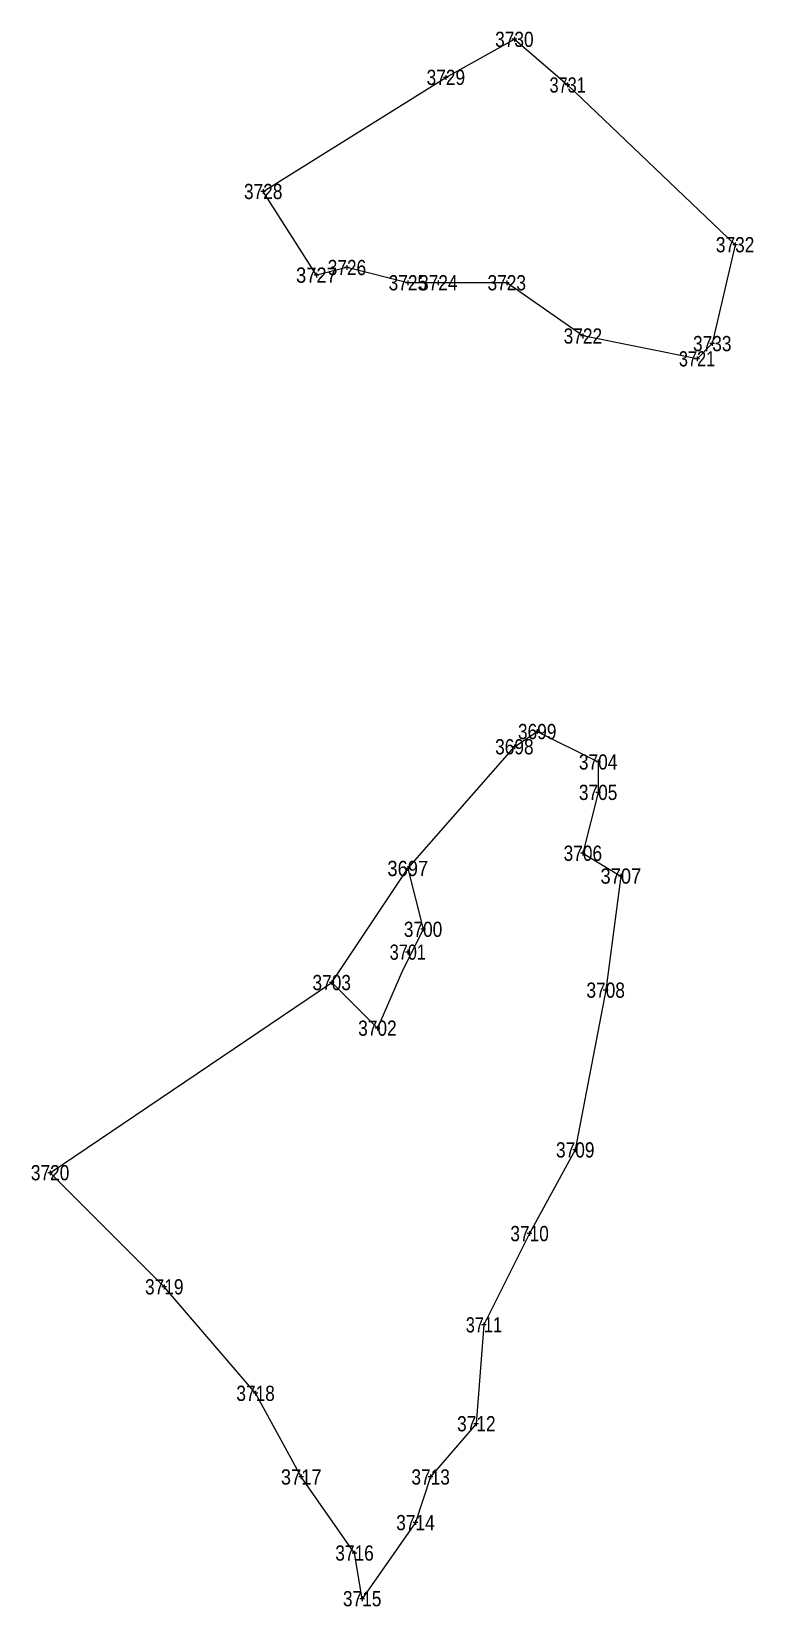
# Model space of a CAD drawing. Header units: metres. Extents: x 548545 to 549507, y 1841893 to 1844201.
# Drawn here: x 549382.6 to 549477.4, y 1843247 to 1843454 of the extents above.
import ezdxf
from ezdxf.enums import TextEntityAlignment as Align

# ---------------------------------------------------------------- set-up
doc = ezdxf.new("R2010")
doc.units = ezdxf.units.M
doc.header["$LTSCALE"] = 0.8
doc.layers.add('11', color=7, linetype='Continuous', lineweight=13)
doc.layers.add('15', color=7, linetype='Continuous', lineweight=13)
doc.layers.add('12', color=7, linetype='Continuous')

msp = doc.modelspace()

# ---------------------------------------------------------------- linework, layer by layer
at = {"layer": '11'}
for p, q in [((549446.31, 1843453), (549445.69, 1843453)), ((549446, 1843453.31), (549446, 1843452.69)), ((549437.31, 1843448), (549436.69, 1843448)), ((549437, 1843448.31), (549437, 1843447.69)), ((549453.31, 1843447), (549452.69, 1843447)), ((549453, 1843447.31), (549453, 1843446.69)), ((549413.31, 1843433), (549412.69, 1843433)), ((549413, 1843433.31), (549413, 1843432.69)), ((549475.31, 1843426), (549474.69, 1843426)), ((549475, 1843426.31), (549475, 1843425.69)), ((549424.31, 1843423), (549423.69, 1843423)), ((549424, 1843423.31), (549424, 1843422.69)), ((549420.31, 1843422), (549419.69, 1843422)), ((549420, 1843422.31), (549420, 1843421.69)), ((549432.31, 1843421), (549431.69, 1843421)), ((549432, 1843421.31), (549432, 1843420.69)), ((549436.31, 1843421), (549435.69, 1843421)), ((549436, 1843421.31), (549436, 1843420.69)), ((549445.31, 1843421), (549444.69, 1843421)), ((549445, 1843421.31), (549445, 1843420.69)), ((549455, 1843414.31), (549455, 1843413.69)), ((549455.31, 1843414), (549454.69, 1843414)), ((549472.31, 1843413), (549471.69, 1843413)), ((549472, 1843413.31), (549472, 1843412.69)), ((549470.31, 1843411), (549469.69, 1843411)), ((549470, 1843411.31), (549470, 1843410.69)), ((549449.31, 1843362), (549448.69, 1843362)), ((549449, 1843362.31), (549449, 1843361.69)), ((549446.31, 1843360), (549445.69, 1843360)), ((549446, 1843360.31), (549446, 1843359.69)), ((549457.31, 1843358), (549456.69, 1843358)), ((549457, 1843358.31), (549457, 1843357.69)), ((549457, 1843354.31), (549457, 1843353.69)), ((549457.31, 1843354), (549456.69, 1843354)), ((549455.31, 1843346), (549454.69, 1843346)), ((549455, 1843346.31), (549455, 1843345.69)), ((549432.31, 1843344), (549431.69, 1843344)), ((549432, 1843344.31), (549432, 1843343.69)), ((549460.31, 1843343), (549459.69, 1843343)), ((549460, 1843343.31), (549460, 1843342.69)), ((549434.31, 1843336), (549433.69, 1843336)), ((549434, 1843336.31), (549434, 1843335.69)), ((549432.31, 1843333), (549431.69, 1843333)), ((549432, 1843333.31), (549432, 1843332.69)), ((549422.31, 1843329), (549421.69, 1843329)), ((549422, 1843329.31), (549422, 1843328.69)), ((549458.31, 1843328), (549457.69, 1843328)), ((549458, 1843328.31), (549458, 1843327.69)), ((549428, 1843323.31), (549428, 1843322.69)), ((549428.31, 1843323), (549427.69, 1843323)), ((549454.31, 1843307), (549453.69, 1843307)), ((549454, 1843307.31), (549454, 1843306.69)), ((549385.31, 1843304), (549384.69, 1843304)), ((549385, 1843304.31), (549385, 1843303.69)), ((549448, 1843296.31), (549448, 1843295.69)), ((549448.31, 1843296), (549447.69, 1843296)), ((549400.31, 1843289), (549399.69, 1843289)), ((549400, 1843289.31), (549400, 1843288.69)), ((549442.31, 1843284), (549441.69, 1843284)), ((549442, 1843284.31), (549442, 1843283.69)), ((549412.31, 1843275), (549411.69, 1843275)), ((549412, 1843275.31), (549412, 1843274.69)), ((549441.31, 1843271), (549440.69, 1843271)), ((549441, 1843271.31), (549441, 1843270.69)), ((549418.31, 1843264), (549417.69, 1843264)), ((549418, 1843264.31), (549418, 1843263.69)), ((549435.31, 1843264), (549434.69, 1843264)), ((549435, 1843264.31), (549435, 1843263.69)), ((549433.31, 1843258), (549432.69, 1843258)), ((549433, 1843258.31), (549433, 1843257.69)), ((549425.31, 1843254), (549424.69, 1843254)), ((549425, 1843254.31), (549425, 1843253.69)), ((549426.31, 1843248), (549425.69, 1843248)), ((549426, 1843248.31), (549426, 1843247.69))]:
    msp.add_line(p, q, dxfattribs=at)
at = {"layer": '15'}
msp.add_lwpolyline([(549470, 1843411), (549455, 1843414), (549445, 1843421), (549436, 1843421), (549432, 1843421), (549424, 1843423), (549420, 1843422), (549413, 1843433), (549437, 1843448), (549446, 1843453), (549453, 1843447), (549475, 1843426), (549472, 1843413)], close=True, dxfattribs=at)
for points in [[(549449, 1843362), (549457, 1843358), (549457, 1843354), (549455, 1843346), (549460, 1843343), (549458, 1843328), (549454, 1843307), (549448, 1843296), (549442, 1843284), (549441, 1843271), (549435, 1843264), (549433, 1843258), (549426, 1843248), (549425, 1843254), (549418, 1843264), (549412, 1843275), (549400, 1843289), (549385, 1843304), (549422, 1843329), (549432, 1843344)], [(549432, 1843344), (549446, 1843360), (549449, 1843362)], [(549432, 1843344), (549434, 1843336), (549431.23, 1843330.35), (549428, 1843323), (549422, 1843329)]]:
    msp.add_lwpolyline(points, dxfattribs=at)

# ---------------------------------------------------------------- texts
at = {"layer": '12'}
for s, width, p in [('3730', 0.85, (549446, 1843452)), ('3729', 0.85, (549437, 1843447)), ('3731', 0.8, (549453, 1843446)), ('3728', 0.85, (549413, 1843432)), ('3732', 0.85, (549475.005, 1843425)), ('3727', 0.9, (549419.995, 1843421)), ('3726', 0.85, (549424, 1843422)), ('3725', 0.85, (549432.005, 1843420)), ('3724', 0.85, (549436.005, 1843420)), ('3723', 0.85, (549445, 1843420)), ('3722', 0.85, (549455.005, 1843413)), ('3733', 0.85, (549472, 1843412)), ('3721', 0.8, (549470, 1843410)), ('3699', 0.85, (549449, 1843361)), ('3698', 0.85, (549446, 1843359)), ('3704', 0.85, (549457.005, 1843357)), ('3705', 0.85, (549457.005, 1843353)), ('3706', 0.85, (549455, 1843345)), ('3697', 0.9, (549431.995, 1843343)), ('3707', 0.9, (549459.995, 1843342)), ('3700', 0.85, (549434, 1843335)), ('3701', 0.8, (549432, 1843332)), ('3703', 0.85, (549422, 1843328)), ('3708', 0.85, (549458, 1843327)), ('3702', 0.85, (549428.005, 1843322)), ('3709', 0.85, (549454, 1843306)), ('3720', 0.85, (549385, 1843303)), ('3710', 0.85, (549448, 1843295)), ('3719', 0.85, (549400, 1843288)), ('3711', 0.8, (549442, 1843283)), ('3718', 0.85, (549412, 1843274)), ('3712', 0.85, (549441.005, 1843270)), ('3717', 0.9, (549417.995, 1843263)), ('3713', 0.85, (549435, 1843263)), ('3714', 0.85, (549433.005, 1843257)), ('3716', 0.85, (549425, 1843253)), ('3715', 0.85, (549426.005, 1843247))]:
    msp.add_text(s, height=2, dxfattribs=dict(at, width=width)).set_placement(p, align=Align.CENTER)

doc.saveas('drawing.dxf')
